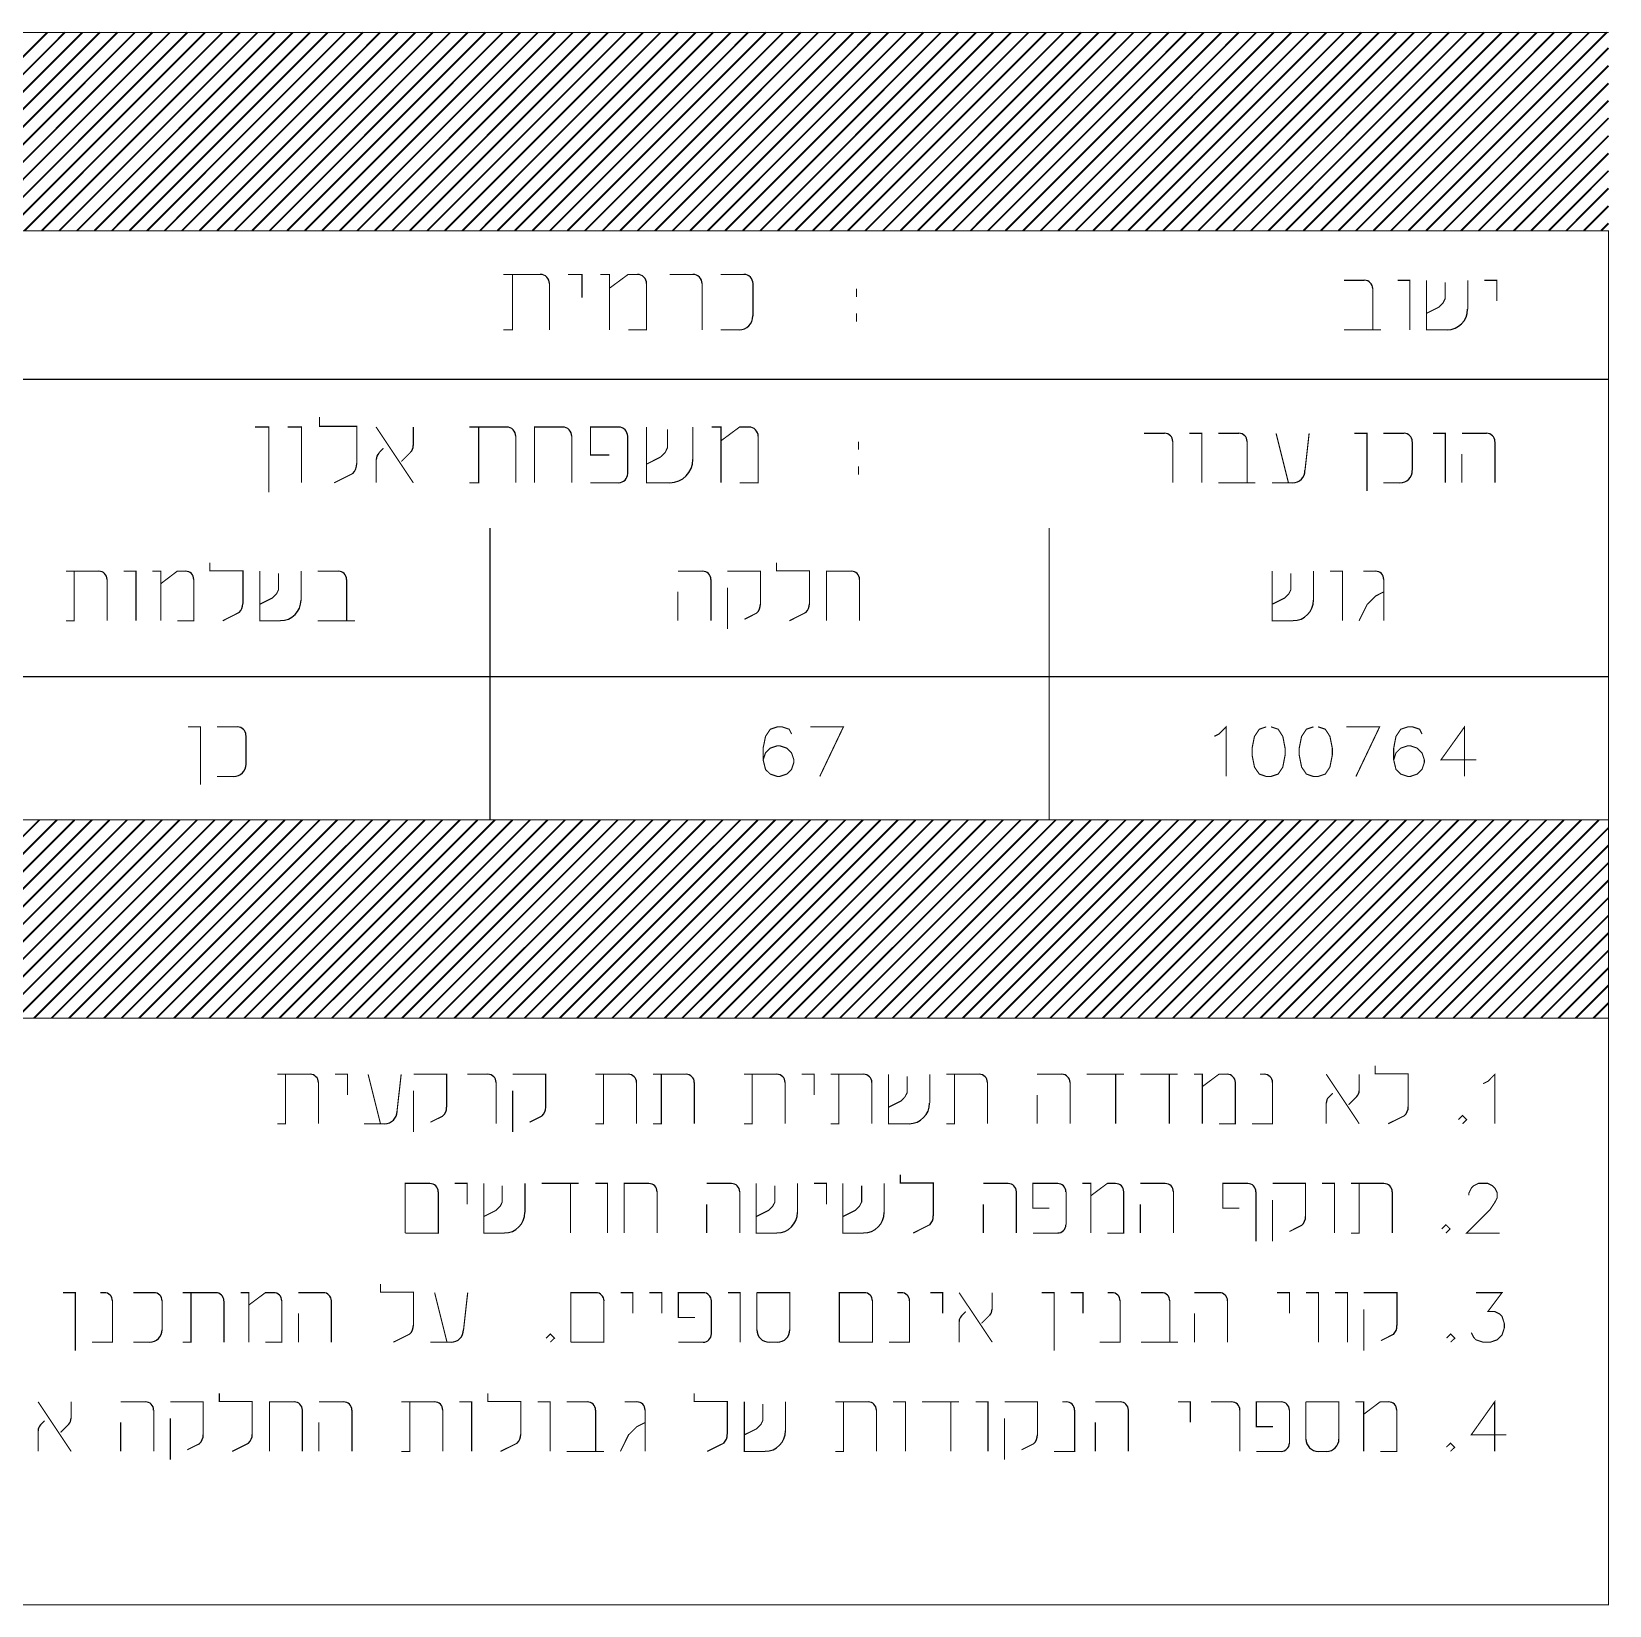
# Model space of a CAD drawing. Extents: x 489 to 720, y 1028 to 1176.
# Drawn here: x 704.29 to 720.23, y 1159.9 to 1175.79 of the extents above; entities that cross this region are included whole.
import ezdxf

# ---------------------------------------------------------------- set-up
doc = ezdxf.new("R2010")
doc.units = 0
doc.header["$MEASUREMENT"] = 0
doc.layers.add('M1280', color=7, linetype='Continuous')

msp = doc.modelspace()

# ---------------------------------------------------------------- linework, layer by layer
at = {"color": 250, "linetype": 'Continuous', "ltscale": 0.045455, "const_width": 0.0112}
for points in [[(709.429, 1173.34), (709.055, 1173.34)], [(709.149, 1173.34), (709.149, 1172.78), (709.055, 1172.78)], [(709.709, 1173.34), (709.85, 1173.34), (709.85, 1173.106)], [(710.036, 1173.34), (710.129, 1173.34), (710.129, 1172.78)], [(710.41, 1173.34), (710.317, 1173.34), (710.129, 1173.201)], [(710.97, 1173.34), (710.737, 1173.34)], [(711.485, 1173.34), (711.251, 1173.34)], [(709.522, 1172.78), (709.522, 1173.247)], [(710.317, 1172.78), (710.503, 1172.78), (710.503, 1173.247)], [(711.065, 1172.78), (711.065, 1173.247)], [(711.578, 1172.92), (711.578, 1173.247)], [(711.251, 1172.78), (711.437, 1172.78)], [(707.577, 1171.429), (707.577, 1171.805), (707.2, 1171.805), (707.2, 1171.899)], [(706.546, 1171.799), (706.688, 1171.799), (706.688, 1171.14)], [(706.876, 1171.799), (707.018, 1171.799), (707.018, 1171.235)], [(707.771, 1171.799), (708.147, 1171.235)], [(708.147, 1171.611), (708.147, 1171.799)], [(709.088, 1171.799), (708.712, 1171.799)], [(708.807, 1171.799), (708.807, 1171.235), (708.712, 1171.235)], [(709.654, 1171.799), (709.371, 1171.799), (709.371, 1171.235)], [(710.219, 1171.799), (709.936, 1171.799), (709.936, 1171.516), (710.125, 1171.516)], [(710.501, 1171.799), (710.501, 1171.235), (710.736, 1171.235)], [(710.501, 1171.423), (710.642, 1171.494), (710.69, 1171.54), (710.713, 1171.588), (710.713, 1171.776)], [(710.971, 1171.47), (710.971, 1171.799)], [(711.16, 1171.799), (711.254, 1171.799), (711.254, 1171.235)], [(711.537, 1171.799), (711.443, 1171.799), (711.254, 1171.659)], [(707.845, 1171.584), (707.799, 1171.537)], [(709.183, 1171.235), (709.183, 1171.705)], [(709.747, 1171.235), (709.747, 1171.705)], [(710.312, 1171.329), (710.312, 1171.705)], [(711.443, 1171.235), (711.63, 1171.235), (711.63, 1171.705)], [(707.771, 1171.47), (707.771, 1171.235)], [(708.026, 1171.451), (708.12, 1171.545)], [(707.347, 1171.235), (707.535, 1171.329)], [(709.936, 1171.235), (710.219, 1171.235)], [(705.872, 1168.77), (705.997, 1168.77), (705.997, 1168.186)], [(706.372, 1168.77), (706.165, 1168.77)], [(711.967, 1168.698), (711.943, 1168.746), (711.871, 1168.77), (711.824, 1168.77), (711.752, 1168.746), (711.704, 1168.674), (711.68, 1168.555), (711.68, 1168.436), (711.704, 1168.34), (711.752, 1168.293), (711.824, 1168.269), (711.847, 1168.269), (711.919, 1168.293), (711.967, 1168.34), (711.991, 1168.412), (711.991, 1168.436), (711.967, 1168.507), (711.919, 1168.555), (711.847, 1168.579), (711.824, 1168.579), (711.752, 1168.555), (711.704, 1168.507), (711.68, 1168.436)], [(712.158, 1168.77), (712.491, 1168.77), (712.252, 1168.269)], [(716.237, 1168.674), (716.285, 1168.698), (716.357, 1168.77), (716.357, 1168.269)], [(716.762, 1168.77), (716.691, 1168.746), (716.643, 1168.674), (716.619, 1168.555), (716.619, 1168.484), (716.643, 1168.364), (716.691, 1168.293), (716.762, 1168.269), (716.81, 1168.269), (716.882, 1168.293), (716.929, 1168.364), (716.952, 1168.484), (716.952, 1168.555), (716.929, 1168.674), (716.882, 1168.746), (716.81, 1168.77)], [(717.238, 1168.77), (717.167, 1168.746), (717.119, 1168.674), (717.095, 1168.555), (717.095, 1168.484), (717.119, 1168.364), (717.167, 1168.293), (717.238, 1168.269), (717.286, 1168.269), (717.358, 1168.293), (717.405, 1168.364), (717.429, 1168.484), (717.429, 1168.555), (717.405, 1168.674), (717.358, 1168.746), (717.286, 1168.77)], [(717.572, 1168.77), (717.907, 1168.77), (717.668, 1168.269)], [(718.335, 1168.698), (718.311, 1168.746), (718.24, 1168.77), (718.192, 1168.77), (718.12, 1168.746), (718.072, 1168.674), (718.049, 1168.555), (718.049, 1168.436), (718.072, 1168.34), (718.12, 1168.293), (718.192, 1168.269), (718.216, 1168.269), (718.287, 1168.293), (718.335, 1168.34), (718.359, 1168.412), (718.359, 1168.436), (718.335, 1168.507), (718.287, 1168.555), (718.216, 1168.579), (718.192, 1168.579), (718.12, 1168.555), (718.072, 1168.507), (718.049, 1168.436)], [(718.765, 1168.269), (718.765, 1168.77), (718.526, 1168.436), (718.884, 1168.436)], [(706.457, 1168.394), (706.457, 1168.686)], [(706.165, 1168.269), (706.332, 1168.269)]]:
    msp.add_lwpolyline(points, dxfattribs=at)
at = {"color": 250, "linetype": 'Continuous', "ltscale": 0.045455}
for centre, radius, start, end in [((709.429, 1173.247), 0.0932, 0.0055, 90), ((710.41, 1173.247), 0.0932, 0.0055, 90), ((710.97, 1173.247), 0.0932, 0.0055, 90), ((711.485, 1173.247), 0.0932, 0.0055, 90), ((711.437, 1172.92), 0.14, 270.0055, 360), ((709.088, 1171.705), 0.0932, 0.0055, 90), ((709.654, 1171.705), 0.0932, 0.0055, 90), ((710.219, 1171.705), 0.0932, 0.0055, 90), ((711.537, 1171.705), 0.0932, 0.0055, 90), ((708.053, 1171.611), 0.0932, 315.0055, 360.0055), ((708.053, 1171.611), 0.0932, 315.0055, 360.0055), ((707.436, 1171.429), 0.141, 315.0055, 360.0055), ((707.865, 1171.47), 0.0932, 135, 180), ((707.865, 1171.47), 0.0932, 135, 180), ((710.736, 1171.47), 0.235, 270.0055, 360), ((710.219, 1171.329), 0.0932, 270.0055, 360), ((706.372, 1168.686), 0.083, 0.0055, 90), ((706.332, 1168.394), 0.125, 270, 360)]:
    msp.add_arc(centre, radius, start, end, dxfattribs=at)
at = {"layer": 'M1280', "color": 7, "linetype": 'Continuous', "ltscale": 0.045455, "const_width": 0.0112}
for points in [[(720.219, 1173.781), (675.028, 1173.781), (675.028, 1175.784), (720.219, 1175.784)], [(720.219, 1172.28), (720.219, 1173.781), (675.028, 1173.781), (675.028, 1172.28)], [(712.624, 1173.197), (712.624, 1173.113)], [(717.754, 1173.28), (717.546, 1173.28)], [(717.838, 1172.78), (717.838, 1173.197)], [(718.088, 1173.28), (718.213, 1173.28), (718.213, 1172.78)], [(718.38, 1173.28), (718.38, 1172.78), (718.588, 1172.78)], [(718.38, 1172.946), (718.505, 1173.009), (718.547, 1173.051), (718.568, 1173.093), (718.568, 1173.26)], [(718.797, 1172.988), (718.797, 1173.28)], [(718.965, 1173.28), (719.09, 1173.28), (719.09, 1173.072)], [(712.624, 1172.946), (712.624, 1172.863)], [(717.546, 1172.78), (717.921, 1172.78)], [(720.219, 1170.778), (720.219, 1172.28), (675.028, 1172.28), (675.028, 1170.778)], [(715.735, 1171.735), (715.526, 1171.735)], [(715.985, 1171.735), (716.11, 1171.735), (716.11, 1171.235)], [(716.486, 1171.735), (716.277, 1171.735)], [(716.861, 1171.735), (716.986, 1171.235)], [(717.153, 1171.36), (717.195, 1171.735)], [(717.653, 1171.735), (717.779, 1171.735), (717.779, 1171.151)], [(718.154, 1171.735), (717.945, 1171.735)], [(718.446, 1171.735), (718.571, 1171.735), (718.571, 1171.235)], [(718.988, 1171.735), (718.738, 1171.735)], [(712.644, 1171.652), (712.644, 1171.569)], [(715.818, 1171.235), (715.818, 1171.652)], [(716.569, 1171.235), (716.569, 1171.652)], [(718.237, 1171.36), (718.237, 1171.652)], [(719.072, 1171.235), (719.072, 1171.652)], [(712.644, 1171.402), (712.644, 1171.318)], [(718.738, 1171.235), (718.738, 1171.527)], [(716.277, 1171.235), (716.652, 1171.235)], [(716.819, 1171.235), (717.028, 1171.235)], [(717.945, 1171.235), (718.112, 1171.235)], [(720.219, 1169.277), (720.219, 1170.971), (720.219, 1169.339)], [(720.219, 1170.971), (720.219, 1169.277)], [(708.921, 1169.277), (708.921, 1170.778)], [(714.57, 1169.277), (714.57, 1170.778)], [(704.97, 1170.343), (704.637, 1170.343)], [(704.72, 1170.343), (704.72, 1169.841), (704.637, 1169.841)], [(705.22, 1170.343), (705.346, 1170.343), (705.346, 1169.841)], [(705.512, 1170.343), (705.596, 1170.343), (705.596, 1169.841)], [(705.846, 1170.343), (705.763, 1170.343), (705.596, 1170.216)], [(706.426, 1170.013), (706.426, 1170.347), (706.092, 1170.347), (706.092, 1170.43)], [(706.597, 1170.343), (706.597, 1169.841), (706.805, 1169.841)], [(706.597, 1170.009), (706.722, 1170.071), (706.765, 1170.113), (706.785, 1170.154), (706.785, 1170.321)], [(707.015, 1170.051), (707.015, 1170.343)], [(707.39, 1170.343), (707.182, 1170.343)], [(711.069, 1170.343), (710.819, 1170.343)], [(711.653, 1170.009), (711.653, 1170.343), (711.32, 1170.343)], [(712.149, 1170.013), (712.149, 1170.347), (711.816, 1170.347), (711.816, 1170.43)], [(712.571, 1170.343), (712.321, 1170.343), (712.321, 1169.841)], [(716.822, 1170.343), (716.822, 1169.841), (717.032, 1169.841)], [(716.822, 1170.009), (716.947, 1170.071), (716.99, 1170.113), (717.01, 1170.154), (717.01, 1170.321)], [(717.24, 1170.051), (717.24, 1170.343)], [(717.407, 1170.343), (717.532, 1170.343), (717.532, 1169.841)], [(717.866, 1170.343), (717.741, 1170.343)], [(705.054, 1169.841), (705.054, 1170.259)], [(705.763, 1169.841), (705.93, 1169.841), (705.93, 1170.259)], [(707.474, 1169.841), (707.474, 1170.259)], [(710.819, 1169.841), (710.819, 1170.134)], [(711.153, 1169.841), (711.153, 1170.259)], [(711.32, 1169.759), (711.32, 1170.176)], [(712.654, 1169.841), (712.654, 1170.259)], [(717.699, 1169.841), (717.783, 1170.009), (717.866, 1170.091), (717.949, 1170.134)], [(717.949, 1169.841), (717.949, 1170.259)], [(706.221, 1169.841), (706.388, 1169.926)], [(707.182, 1169.841), (707.557, 1169.841)], [(711.492, 1169.857), (711.617, 1169.92)], [(711.945, 1169.841), (712.112, 1169.926)], [(695.928, 1167.83), (695.928, 1169.277), (703.286, 1169.277), (708.935, 1169.277), (714.584, 1169.277), (720.219, 1169.277), (720.219, 1167.83)], [(695.928, 1169.277), (703.272, 1169.277), (708.921, 1169.277), (714.57, 1169.277), (720.219, 1169.277)], [(708.921, 1167.83), (708.921, 1169.277)], [(714.57, 1167.83), (714.57, 1169.277)], [(720.219, 1165.828), (675.028, 1165.828), (675.028, 1167.83), (720.219, 1167.83)], [(720.219, 1167.83), (720.219, 1159.902), (675.028, 1159.902), (675.028, 1165.828)], [(695.928, 1167.83), (703.272, 1167.83), (708.921, 1167.83), (714.57, 1167.83), (720.219, 1167.83)], [(718.196, 1164.932), (718.196, 1165.266), (717.863, 1165.266), (717.863, 1165.349)], [(707.105, 1165.261), (706.772, 1165.261)], [(706.855, 1165.261), (706.855, 1164.761), (706.772, 1164.761)], [(707.357, 1165.261), (707.482, 1165.261), (707.482, 1165.053)], [(707.69, 1165.261), (707.815, 1164.761)], [(707.982, 1164.886), (708.024, 1165.261)], [(708.483, 1164.928), (708.483, 1165.261), (708.149, 1165.261)], [(708.9, 1165.261), (708.691, 1165.261)], [(709.484, 1164.928), (709.484, 1165.261), (709.15, 1165.261)], [(710.318, 1165.261), (709.984, 1165.261)], [(710.068, 1165.261), (710.068, 1164.761), (709.984, 1164.761)], [(710.902, 1165.261), (710.568, 1165.261)], [(710.652, 1165.261), (710.652, 1164.761), (710.568, 1164.761)], [(711.819, 1165.261), (711.486, 1165.261)], [(711.569, 1165.261), (711.569, 1164.761), (711.486, 1164.761)], [(712.07, 1165.261), (712.195, 1165.261), (712.195, 1165.053)], [(712.695, 1165.261), (712.362, 1165.261)], [(712.445, 1165.261), (712.445, 1164.761), (712.362, 1164.761)], [(712.946, 1165.261), (712.946, 1164.761), (713.154, 1164.761)], [(712.946, 1164.928), (713.071, 1164.99), (713.112, 1165.032), (713.134, 1165.073), (713.134, 1165.24)], [(713.363, 1164.97), (713.363, 1165.261)], [(713.863, 1165.261), (713.529, 1165.261)], [(713.613, 1165.261), (713.613, 1164.761), (713.529, 1164.761)], [(714.697, 1165.261), (714.447, 1165.261)], [(714.949, 1165.261), (715.324, 1165.261)], [(715.241, 1165.261), (715.241, 1164.761)], [(715.491, 1165.261), (715.866, 1165.261)], [(715.783, 1165.261), (715.783, 1164.761)], [(716.033, 1165.261), (716.116, 1165.261), (716.116, 1164.761)], [(716.367, 1165.261), (716.283, 1165.261), (716.116, 1165.136)], [(716.742, 1165.261), (716.7, 1165.261)], [(717.368, 1165.261), (717.701, 1164.761)], [(717.701, 1165.095), (717.701, 1165.261)], [(718.953, 1165.166), (719.001, 1165.19), (719.071, 1165.261), (719.071, 1164.761)], [(707.19, 1164.761), (707.19, 1165.178)], [(708.149, 1164.678), (708.149, 1165.095)], [(708.983, 1164.761), (708.983, 1165.178)], [(709.15, 1164.678), (709.15, 1165.095)], [(710.401, 1164.761), (710.401, 1165.178)], [(710.985, 1164.761), (710.985, 1165.178)], [(711.903, 1164.761), (711.903, 1165.178)], [(712.779, 1164.761), (712.779, 1165.178)], [(713.947, 1164.761), (713.947, 1165.178)], [(714.447, 1164.761), (714.447, 1165.053)], [(714.782, 1164.761), (714.782, 1165.178)], [(716.283, 1164.761), (716.45, 1164.761), (716.45, 1165.178)], [(716.617, 1164.761), (716.825, 1164.761), (716.825, 1165.178)], [(717.434, 1165.07), (717.392, 1165.028)], [(717.593, 1164.952), (717.677, 1165.036)], [(717.368, 1164.97), (717.368, 1164.761)], [(707.649, 1164.761), (707.857, 1164.761)], [(708.32, 1164.777), (708.445, 1164.839)], [(709.321, 1164.777), (709.446, 1164.839)], [(717.993, 1164.761), (718.16, 1164.844)], [(718.702, 1164.803), (718.744, 1164.844), (718.786, 1164.803), (718.744, 1164.761)], [(713.399, 1163.83), (713.399, 1164.163), (713.066, 1164.163), (713.066, 1164.247)], [(708.315, 1164.159), (708.065, 1164.159), (708.065, 1163.657)], [(708.065, 1163.657), (708.399, 1163.657), (708.399, 1164.074)], [(708.566, 1164.159), (708.691, 1164.159), (708.691, 1163.949)], [(708.858, 1164.159), (708.858, 1163.657), (709.066, 1163.657)], [(708.858, 1163.824), (708.983, 1163.887), (709.025, 1163.929), (709.045, 1163.971), (709.045, 1164.137)], [(709.275, 1163.866), (709.275, 1164.159)], [(709.442, 1164.159), (709.817, 1164.159)], [(709.734, 1164.159), (709.734, 1163.657)], [(709.984, 1164.159), (710.109, 1164.159), (710.109, 1163.657)], [(710.526, 1164.159), (710.276, 1164.159), (710.276, 1163.657)], [(710.609, 1163.657), (710.609, 1164.074)], [(711.36, 1164.159), (711.11, 1164.159)], [(711.444, 1163.657), (711.444, 1164.074)], [(711.61, 1164.159), (711.61, 1163.657), (711.819, 1163.657)], [(711.61, 1163.824), (711.736, 1163.887), (711.777, 1163.929), (711.799, 1163.971), (711.799, 1164.137)], [(712.028, 1163.866), (712.028, 1164.159)], [(712.194, 1164.159), (712.319, 1164.159), (712.319, 1163.949)], [(712.486, 1164.159), (712.486, 1163.657), (712.695, 1163.657)], [(712.486, 1163.824), (712.611, 1163.887), (712.653, 1163.929), (712.675, 1163.971), (712.675, 1164.137)], [(712.903, 1163.866), (712.903, 1164.159)], [(714.155, 1164.159), (713.904, 1164.159)], [(714.238, 1163.657), (714.238, 1164.074)], [(714.655, 1164.159), (714.405, 1164.159), (714.405, 1163.909), (714.572, 1163.909)], [(714.74, 1163.741), (714.74, 1164.074)], [(714.905, 1164.159), (714.99, 1164.159), (714.99, 1163.657)], [(715.24, 1164.159), (715.157, 1164.159), (714.99, 1164.034)], [(715.157, 1163.657), (715.322, 1163.657), (715.322, 1164.074)], [(715.741, 1164.159), (715.49, 1164.159)], [(715.824, 1163.657), (715.824, 1164.074)], [(716.575, 1164.159), (716.324, 1164.159), (716.324, 1163.909), (716.491, 1163.909)], [(716.658, 1163.574), (716.658, 1164.074)], [(717.159, 1163.824), (717.159, 1164.159), (716.825, 1164.159)], [(717.325, 1164.159), (717.451, 1164.159), (717.451, 1163.657)], [(717.951, 1164.159), (717.617, 1164.159)], [(717.701, 1164.159), (717.701, 1163.657), (717.617, 1163.657)], [(718.035, 1163.657), (718.035, 1164.074)], [(718.809, 1164.039), (718.809, 1164.063), (718.833, 1164.111), (718.857, 1164.135), (718.904, 1164.159), (719, 1164.159), (719.047, 1164.135), (719.071, 1164.111), (719.095, 1164.063), (719.095, 1164.015), (719.071, 1163.968), (719.024, 1163.896), (718.785, 1163.657), (719.119, 1163.657)], [(711.11, 1163.657), (711.11, 1163.949)], [(713.904, 1163.657), (713.904, 1163.949)], [(715.49, 1163.657), (715.49, 1163.949)], [(716.825, 1163.574), (716.825, 1163.991)], [(713.195, 1163.657), (713.362, 1163.741)], [(714.405, 1163.657), (714.655, 1163.657)], [(716.996, 1163.673), (717.121, 1163.736)], [(718.535, 1163.699), (718.577, 1163.741), (718.618, 1163.699), (718.577, 1163.657)], [(708.149, 1162.727), (708.149, 1163.061), (707.815, 1163.061), (707.815, 1163.144)], [(704.608, 1163.055), (704.733, 1163.055), (704.733, 1162.471)], [(704.9, 1162.555), (705.109, 1162.555), (705.109, 1162.972)], [(705.025, 1163.055), (704.984, 1163.055)], [(705.526, 1163.055), (705.317, 1163.055)], [(705.609, 1162.68), (705.609, 1162.972)], [(706.151, 1163.055), (705.818, 1163.055)], [(705.901, 1163.055), (705.901, 1162.555), (705.818, 1162.555)], [(706.235, 1162.555), (706.235, 1162.972)], [(706.402, 1163.055), (706.485, 1163.055), (706.485, 1162.555)], [(706.735, 1163.055), (706.652, 1163.055), (706.485, 1162.93)], [(706.652, 1162.555), (706.819, 1162.555), (706.819, 1162.972)], [(707.236, 1163.055), (706.986, 1163.055)], [(707.319, 1162.555), (707.319, 1162.972)], [(708.362, 1163.055), (708.487, 1162.555)], [(708.654, 1162.68), (708.696, 1163.055)], [(709.99, 1163.055), (709.738, 1163.055), (709.738, 1162.555)], [(709.738, 1162.555), (710.072, 1162.555), (710.072, 1162.972)], [(710.24, 1163.055), (710.365, 1163.055), (710.365, 1162.847)], [(710.532, 1163.055), (710.657, 1163.055), (710.657, 1162.847)], [(711.074, 1163.055), (710.824, 1163.055), (710.824, 1162.805), (710.991, 1162.805)], [(711.157, 1162.638), (711.157, 1162.972)], [(711.324, 1163.055), (711.449, 1163.055), (711.449, 1162.555)], [(711.616, 1163.055), (711.616, 1162.68)], [(711.95, 1162.68), (711.95, 1163.055), (711.616, 1163.055)], [(712.701, 1163.055), (712.45, 1163.055), (712.45, 1162.555)], [(712.45, 1162.555), (712.784, 1162.555), (712.784, 1162.972)], [(712.951, 1162.555), (713.159, 1162.555), (713.159, 1162.972)], [(713.076, 1163.055), (713.034, 1163.055)], [(713.368, 1163.055), (713.493, 1163.055), (713.493, 1162.847)], [(713.66, 1163.055), (713.994, 1162.555)], [(713.994, 1162.888), (713.994, 1163.055)], [(714.494, 1163.055), (714.619, 1163.055), (714.619, 1162.471)], [(714.786, 1163.055), (714.911, 1163.055), (714.911, 1162.847)], [(715.078, 1162.555), (715.287, 1162.555), (715.287, 1162.972)], [(715.203, 1163.055), (715.161, 1163.055)], [(715.704, 1163.055), (715.495, 1163.055)], [(715.787, 1162.555), (715.787, 1162.972)], [(716.288, 1163.055), (716.037, 1163.055)], [(716.371, 1162.555), (716.371, 1162.972)], [(716.872, 1163.055), (716.997, 1163.055), (716.997, 1162.847)], [(717.163, 1163.055), (717.29, 1163.055), (717.29, 1162.555)], [(717.455, 1163.055), (717.582, 1163.055), (717.582, 1162.555)], [(718.082, 1162.722), (718.082, 1163.055), (717.747, 1163.055)], [(718.88, 1163.055), (719.143, 1163.055), (719, 1162.864), (719.071, 1162.864), (719.119, 1162.84), (719.143, 1162.816), (719.166, 1162.745), (719.166, 1162.698), (719.143, 1162.627), (719.095, 1162.579), (719.024, 1162.555), (718.952, 1162.555), (718.88, 1162.579), (718.857, 1162.603), (718.833, 1162.651)], [(706.986, 1162.555), (706.986, 1162.847)], [(713.726, 1162.864), (713.684, 1162.822)], [(713.886, 1162.746), (713.969, 1162.829)], [(716.037, 1162.555), (716.037, 1162.847)], [(717.747, 1162.471), (717.747, 1162.888)], [(707.945, 1162.555), (708.112, 1162.638)], [(709.488, 1162.596), (709.53, 1162.638), (709.572, 1162.596), (709.53, 1162.555)], [(713.66, 1162.763), (713.66, 1162.555)], [(718.583, 1162.596), (718.624, 1162.638), (718.666, 1162.596), (718.624, 1162.555)], [(705.317, 1162.555), (705.484, 1162.555)], [(708.32, 1162.555), (708.529, 1162.555)], [(710.824, 1162.555), (711.074, 1162.555)], [(711.741, 1162.555), (711.825, 1162.555)], [(715.495, 1162.555), (715.871, 1162.555)], [(717.92, 1162.571), (718.045, 1162.634)], [(706.52, 1161.623), (706.52, 1161.957), (706.187, 1161.957), (706.187, 1162.04)], [(709.232, 1161.623), (709.232, 1161.957), (708.899, 1161.957), (708.899, 1162.04)], [(711.318, 1161.623), (711.318, 1161.957), (710.984, 1161.957), (710.984, 1162.04)], [(704.357, 1161.953), (704.691, 1161.452)], [(704.691, 1161.786), (704.691, 1161.953)], [(705.441, 1161.953), (705.191, 1161.953)], [(705.525, 1161.452), (705.525, 1161.869)], [(706.025, 1161.619), (706.025, 1161.953), (705.692, 1161.953)], [(706.943, 1161.953), (706.693, 1161.953), (706.693, 1161.452)], [(707.026, 1161.452), (707.026, 1161.869)], [(707.443, 1161.953), (707.193, 1161.953)], [(707.527, 1161.452), (707.527, 1161.869)], [(708.361, 1161.953), (708.027, 1161.953)], [(708.111, 1161.953), (708.111, 1161.452), (708.027, 1161.452)], [(708.444, 1161.452), (708.444, 1161.869)], [(708.611, 1161.953), (708.736, 1161.953), (708.736, 1161.452)], [(709.404, 1161.953), (709.529, 1161.953), (709.529, 1161.452)], [(709.904, 1161.953), (709.696, 1161.953)], [(709.988, 1161.452), (709.988, 1161.869)], [(710.405, 1161.953), (710.28, 1161.953)], [(710.488, 1161.452), (710.488, 1161.869)], [(711.49, 1161.953), (711.49, 1161.452), (711.699, 1161.452)], [(711.49, 1161.619), (711.615, 1161.681), (711.657, 1161.723), (711.677, 1161.764), (711.677, 1161.931)], [(711.907, 1161.661), (711.907, 1161.953)], [(712.741, 1161.953), (712.408, 1161.953)], [(712.491, 1161.953), (712.491, 1161.452), (712.408, 1161.452)], [(712.825, 1161.452), (712.825, 1161.869)], [(712.992, 1161.953), (713.117, 1161.953), (713.117, 1161.452)], [(713.284, 1161.953), (713.659, 1161.953)], [(713.575, 1161.953), (713.575, 1161.452)], [(713.826, 1161.953), (713.951, 1161.953), (713.951, 1161.452)], [(714.451, 1161.619), (714.451, 1161.953), (714.118, 1161.953)], [(714.618, 1161.452), (714.827, 1161.452), (714.827, 1161.869)], [(714.743, 1161.953), (714.702, 1161.953)], [(715.286, 1161.953), (715.035, 1161.953)], [(715.369, 1161.452), (715.369, 1161.869)], [(715.869, 1161.953), (715.995, 1161.953), (715.995, 1161.744)], [(716.412, 1161.953), (716.203, 1161.953)], [(716.495, 1161.452), (716.495, 1161.869)], [(716.912, 1161.953), (716.662, 1161.953), (716.662, 1161.702), (716.829, 1161.702)], [(716.996, 1161.535), (716.996, 1161.869)], [(717.162, 1161.953), (717.162, 1161.577)], [(717.496, 1161.577), (717.496, 1161.953), (717.162, 1161.953)], [(717.663, 1161.953), (717.746, 1161.953), (717.746, 1161.452)], [(717.997, 1161.953), (717.913, 1161.953), (717.746, 1161.827)], [(717.913, 1161.452), (718.08, 1161.452), (718.08, 1161.869)], [(719.069, 1161.452), (719.069, 1161.953), (718.832, 1161.619), (719.188, 1161.619)], [(704.422, 1161.761), (704.38, 1161.719)], [(704.583, 1161.643), (704.666, 1161.727)], [(705.191, 1161.452), (705.191, 1161.744)], [(705.692, 1161.369), (705.692, 1161.786)], [(707.193, 1161.452), (707.193, 1161.744)], [(710.238, 1161.452), (710.321, 1161.619), (710.405, 1161.702), (710.488, 1161.744)], [(714.118, 1161.369), (714.118, 1161.786)], [(715.035, 1161.452), (715.035, 1161.744)], [(704.357, 1161.661), (704.357, 1161.452)], [(705.863, 1161.468), (705.988, 1161.53)], [(706.317, 1161.452), (706.484, 1161.535)], [(709.028, 1161.452), (709.195, 1161.535)], [(711.115, 1161.452), (711.282, 1161.535)], [(714.29, 1161.468), (714.415, 1161.53)], [(718.58, 1161.494), (718.622, 1161.535), (718.665, 1161.494), (718.622, 1161.452)], [(709.696, 1161.452), (710.071, 1161.452)], [(716.662, 1161.452), (716.912, 1161.452)], [(717.288, 1161.452), (717.371, 1161.452)]]:
    msp.add_lwpolyline(points, dxfattribs=at)
at = {"layer": 'M1280', "color": 8, "linetype": 'Continuous', "ltscale": 0.045455, "const_width": 0.0182}
for points in [[(702.447, 1173.781), (704.45, 1175.784)], [(702.625, 1173.781), (704.627, 1175.784)], [(702.802, 1173.781), (704.804, 1175.784)], [(702.978, 1173.781), (704.98, 1175.784)], [(703.155, 1173.781), (705.158, 1175.784)], [(703.333, 1173.781), (705.335, 1175.784)], [(703.51, 1173.781), (705.512, 1175.784)], [(703.686, 1173.781), (705.688, 1175.784)], [(703.863, 1173.781), (705.866, 1175.784)], [(704.041, 1173.781), (706.043, 1175.784)], [(704.218, 1173.781), (706.22, 1175.784)], [(704.394, 1173.781), (706.396, 1175.784)], [(704.571, 1173.781), (706.574, 1175.784)], [(704.749, 1173.781), (706.751, 1175.784)], [(704.926, 1173.781), (706.928, 1175.784)], [(705.102, 1173.781), (707.104, 1175.784)], [(705.279, 1173.781), (707.282, 1175.784)], [(705.457, 1173.781), (707.459, 1175.784)], [(705.634, 1173.781), (707.636, 1175.784)], [(705.81, 1173.781), (707.812, 1175.784)], [(705.987, 1173.781), (707.99, 1175.784)], [(706.165, 1173.781), (708.167, 1175.784)], [(706.342, 1173.781), (708.344, 1175.784)], [(706.518, 1173.781), (708.52, 1175.784)], [(706.695, 1173.781), (708.697, 1175.784)], [(706.872, 1173.781), (708.875, 1175.784)], [(707.05, 1173.781), (709.052, 1175.784)], [(707.226, 1173.781), (709.228, 1175.784)], [(707.403, 1173.781), (709.405, 1175.784)], [(707.58, 1173.781), (709.583, 1175.784)], [(707.757, 1173.781), (709.759, 1175.784)], [(707.934, 1173.781), (709.936, 1175.784)], [(708.111, 1173.781), (710.113, 1175.784)], [(708.288, 1173.781), (710.291, 1175.784)], [(708.465, 1173.781), (710.467, 1175.784)], [(708.642, 1173.781), (710.644, 1175.784)], [(708.819, 1173.781), (710.821, 1175.784)], [(708.996, 1173.781), (710.999, 1175.784)], [(709.172, 1173.781), (711.175, 1175.784)], [(709.35, 1173.781), (711.352, 1175.784)], [(709.527, 1173.781), (711.529, 1175.784)], [(709.704, 1173.781), (711.707, 1175.784)], [(709.88, 1173.781), (711.883, 1175.784)], [(710.058, 1173.781), (712.06, 1175.784)], [(710.235, 1173.781), (712.237, 1175.784)], [(710.412, 1173.781), (712.415, 1175.784)], [(710.588, 1173.781), (712.591, 1175.784)], [(710.766, 1173.781), (712.768, 1175.784)], [(710.943, 1173.781), (712.945, 1175.784)], [(711.12, 1173.781), (713.122, 1175.784)], [(711.296, 1173.781), (713.299, 1175.784)], [(711.474, 1173.781), (713.476, 1175.784)], [(711.651, 1173.781), (713.653, 1175.784)], [(711.828, 1173.781), (713.83, 1175.784)], [(712.004, 1173.781), (714.007, 1175.784)], [(712.182, 1173.781), (714.184, 1175.784)], [(712.359, 1173.781), (714.361, 1175.784)], [(712.535, 1173.781), (714.537, 1175.784)], [(712.712, 1173.781), (714.715, 1175.784)], [(712.89, 1173.781), (714.892, 1175.784)], [(713.067, 1173.781), (715.069, 1175.784)], [(713.243, 1173.781), (715.245, 1175.784)], [(713.42, 1173.781), (715.422, 1175.784)], [(713.597, 1173.781), (715.6, 1175.784)], [(713.775, 1173.781), (715.777, 1175.784)], [(713.951, 1173.781), (715.953, 1175.784)], [(714.128, 1173.781), (716.13, 1175.784)], [(714.305, 1173.781), (716.308, 1175.784)], [(714.483, 1173.781), (716.485, 1175.784)], [(714.659, 1173.781), (716.661, 1175.784)], [(714.836, 1173.781), (716.838, 1175.784)], [(715.013, 1173.781), (717.016, 1175.784)], [(715.191, 1173.781), (717.193, 1175.784)], [(715.367, 1173.781), (717.369, 1175.784)], [(715.544, 1173.781), (717.546, 1175.784)], [(715.721, 1173.781), (717.724, 1175.784)], [(715.899, 1173.781), (717.901, 1175.784)], [(716.075, 1173.781), (718.077, 1175.784)], [(716.252, 1173.781), (718.254, 1175.784)], [(716.429, 1173.781), (718.432, 1175.784)], [(716.607, 1173.781), (718.609, 1175.784)], [(716.783, 1173.781), (718.785, 1175.784)], [(716.96, 1173.781), (718.962, 1175.784)], [(717.137, 1173.781), (719.14, 1175.784)], [(717.313, 1173.781), (719.316, 1175.784)], [(717.491, 1173.781), (719.493, 1175.784)], [(717.668, 1173.781), (719.67, 1175.784)], [(717.845, 1173.781), (719.847, 1175.784)], [(718.021, 1173.781), (720.024, 1175.784)], [(718.199, 1173.781), (720.201, 1175.784)], [(718.376, 1173.781), (720.219, 1175.626)], [(718.553, 1173.781), (720.219, 1175.448)], [(718.729, 1173.781), (720.219, 1175.271)], [(718.907, 1173.781), (720.219, 1175.094)], [(719.084, 1173.781), (720.219, 1174.918)], [(719.261, 1173.781), (720.219, 1174.74)], [(719.437, 1173.781), (720.219, 1174.563)], [(719.615, 1173.781), (720.219, 1174.386)], [(719.792, 1173.781), (720.219, 1174.21)], [(719.969, 1173.781), (720.219, 1174.032)], [(720.145, 1173.781), (720.219, 1173.855)], [(702.368, 1165.828), (704.37, 1167.83)], [(702.545, 1165.828), (704.547, 1167.83)], [(702.722, 1165.828), (704.725, 1167.83)], [(702.899, 1165.828), (704.901, 1167.83)], [(703.076, 1165.828), (705.078, 1167.83)], [(703.253, 1165.828), (705.255, 1167.83)], [(703.43, 1165.828), (705.433, 1167.83)], [(703.607, 1165.828), (705.609, 1167.83)], [(703.784, 1165.828), (705.786, 1167.83)], [(703.961, 1165.828), (705.963, 1167.83)], [(704.138, 1165.828), (706.141, 1167.83)], [(704.315, 1165.828), (706.317, 1167.83)], [(704.492, 1165.828), (706.494, 1167.83)], [(704.669, 1165.828), (706.671, 1167.83)], [(704.846, 1165.828), (706.849, 1167.83)], [(705.022, 1165.828), (707.025, 1167.83)], [(705.2, 1165.828), (707.202, 1167.83)], [(705.377, 1165.828), (707.379, 1167.83)], [(705.553, 1165.828), (707.555, 1167.83)], [(705.73, 1165.828), (707.733, 1167.83)], [(705.908, 1165.828), (707.91, 1167.83)], [(706.085, 1165.828), (708.087, 1167.83)], [(706.261, 1165.828), (708.263, 1167.83)], [(706.438, 1165.828), (708.441, 1167.83)], [(706.616, 1165.828), (708.618, 1167.83)], [(706.793, 1165.828), (708.795, 1167.83)], [(706.969, 1165.828), (708.971, 1167.83)], [(707.146, 1165.828), (709.149, 1167.83)], [(707.324, 1165.828), (709.326, 1167.83)], [(707.501, 1165.828), (709.503, 1167.83)], [(707.677, 1165.828), (709.679, 1167.83)], [(707.854, 1165.828), (709.857, 1167.83)], [(708.032, 1165.828), (710.034, 1167.83)], [(708.209, 1165.828), (710.211, 1167.83)], [(708.385, 1165.828), (710.387, 1167.83)], [(708.562, 1165.828), (710.565, 1167.83)], [(708.74, 1165.828), (710.742, 1167.83)], [(708.917, 1165.828), (710.919, 1167.83)], [(709.093, 1165.828), (711.095, 1167.83)], [(709.27, 1165.828), (711.272, 1167.83)], [(709.447, 1165.828), (711.45, 1167.83)], [(709.625, 1165.828), (711.627, 1167.83)], [(709.801, 1165.828), (711.803, 1167.83)], [(709.978, 1165.828), (711.98, 1167.83)], [(710.155, 1165.828), (712.158, 1167.83)], [(710.332, 1165.828), (712.334, 1167.83)], [(710.509, 1165.828), (712.511, 1167.83)], [(710.686, 1165.828), (712.688, 1167.83)], [(710.863, 1165.828), (712.866, 1167.83)], [(711.04, 1165.828), (713.042, 1167.83)], [(711.217, 1165.828), (713.219, 1167.83)], [(711.394, 1165.828), (713.396, 1167.83)], [(711.571, 1165.828), (713.574, 1167.83)], [(711.747, 1165.828), (713.75, 1167.83)], [(711.925, 1165.828), (713.927, 1167.83)], [(712.102, 1165.828), (714.104, 1167.83)], [(712.279, 1165.828), (714.282, 1167.83)], [(712.455, 1165.828), (714.458, 1167.83)], [(712.633, 1165.828), (714.635, 1167.83)], [(712.81, 1165.828), (714.812, 1167.83)], [(712.987, 1165.828), (714.99, 1167.83)], [(713.163, 1165.828), (715.166, 1167.83)], [(713.341, 1165.828), (715.343, 1167.83)], [(713.518, 1165.828), (715.52, 1167.83)], [(713.695, 1165.828), (715.697, 1167.83)], [(713.871, 1165.828), (715.874, 1167.83)], [(714.049, 1165.828), (716.051, 1167.83)], [(714.226, 1165.828), (716.228, 1167.83)], [(714.403, 1165.828), (716.405, 1167.83)], [(714.579, 1165.828), (716.582, 1167.83)], [(714.757, 1165.828), (716.759, 1167.83)], [(714.934, 1165.828), (716.936, 1167.83)], [(715.11, 1165.828), (717.112, 1167.83)], [(715.287, 1165.828), (717.29, 1167.83)], [(715.465, 1165.828), (717.467, 1167.83)], [(715.642, 1165.828), (717.644, 1167.83)], [(715.818, 1165.828), (717.82, 1167.83)], [(715.995, 1165.828), (717.997, 1167.83)], [(716.172, 1165.828), (718.175, 1167.83)], [(716.35, 1165.828), (718.352, 1167.83)], [(716.526, 1165.828), (718.528, 1167.83)], [(716.703, 1165.828), (718.705, 1167.83)], [(716.88, 1165.828), (718.883, 1167.83)], [(717.058, 1165.828), (719.06, 1167.83)], [(717.234, 1165.828), (719.236, 1167.83)], [(717.411, 1165.828), (719.413, 1167.83)], [(717.588, 1165.828), (719.591, 1167.83)], [(717.766, 1165.828), (719.768, 1167.83)], [(717.942, 1165.828), (719.944, 1167.83)], [(718.119, 1165.828), (720.121, 1167.83)], [(718.296, 1165.828), (720.219, 1167.751)], [(718.474, 1165.828), (720.219, 1167.573)], [(718.65, 1165.828), (720.219, 1167.397)], [(718.827, 1165.828), (720.219, 1167.22)], [(719.004, 1165.828), (720.219, 1167.043)], [(719.182, 1165.828), (720.219, 1166.865)], [(719.358, 1165.828), (720.219, 1166.689)], [(719.535, 1165.828), (720.219, 1166.512)], [(719.712, 1165.828), (720.219, 1166.335)], [(719.888, 1165.828), (720.219, 1166.159)], [(720.066, 1165.828), (720.219, 1165.981)]]:
    msp.add_lwpolyline(points, dxfattribs=at)
at = {"layer": 'M1280', "color": 7, "linetype": 'Continuous', "ltscale": 0.045455}
for centre, radius, start, end in [((717.754, 1173.197), 0.083, 0.0055, 90), ((718.588, 1172.988), 0.208, 270, 360), ((715.735, 1171.652), 0.083, 0.0055, 90), ((716.486, 1171.652), 0.083, 0.0055, 90), ((718.154, 1171.652), 0.083, 0.0055, 90), ((718.988, 1171.652), 0.083, 0.0055, 90), ((717.028, 1171.36), 0.125, 270, 360), ((718.112, 1171.36), 0.125, 270, 360), ((704.97, 1170.259), 0.083, 0.0055, 90), ((705.846, 1170.259), 0.083, 0.0055, 90), ((707.39, 1170.259), 0.083, 0.0055, 90), ((711.069, 1170.259), 0.083, 0.0055, 90), ((712.571, 1170.259), 0.083, 0.0055, 90), ((717.866, 1170.259), 0.083, 0.0055, 90), ((706.3, 1170.013), 0.125, 315.0055, 360.0055), ((706.805, 1170.051), 0.208, 270, 360), ((711.528, 1170.009), 0.125, 315.0055, 360.0055), ((711.528, 1170.009), 0.125, 315.0055, 360.0055), ((712.024, 1170.013), 0.125, 315.0055, 360.0055), ((717.032, 1170.051), 0.208, 270, 360), ((707.105, 1165.178), 0.083, 0.0055, 90), ((708.9, 1165.178), 0.083, 0.0055, 90), ((710.318, 1165.178), 0.083, 0.0055, 90), ((710.902, 1165.178), 0.083, 0.0055, 90), ((711.819, 1165.178), 0.083, 0.0055, 90), ((712.695, 1165.178), 0.083, 0.0055, 90), ((713.863, 1165.178), 0.083, 0.0055, 90), ((714.697, 1165.178), 0.083, 0.0055, 90), ((716.367, 1165.178), 0.083, 0.0055, 90), ((716.742, 1165.178), 0.083, 0.0055, 90), ((717.618, 1165.095), 0.083, 315.0055, 360.0055), ((717.618, 1165.095), 0.083, 315.0055, 360.0055), ((707.857, 1164.886), 0.125, 270, 360), ((708.358, 1164.928), 0.125, 315.0055, 360.0055), ((708.358, 1164.928), 0.125, 315.0055, 360.0055), ((709.359, 1164.928), 0.125, 315.0055, 360.0055), ((709.359, 1164.928), 0.125, 315.0055, 360.0055), ((713.154, 1164.97), 0.208, 270, 360), ((717.451, 1164.97), 0.083, 135, 180), ((717.451, 1164.97), 0.083, 135, 180), ((718.071, 1164.932), 0.125, 315.0055, 360.0055), ((708.315, 1164.074), 0.083, 0.0055, 90), ((710.526, 1164.074), 0.083, 0.0055, 90), ((711.36, 1164.074), 0.083, 0.0055, 90), ((714.155, 1164.074), 0.083, 0.0055, 90), ((714.655, 1164.074), 0.083, 0.0055, 90), ((715.24, 1164.074), 0.083, 0.0055, 90), ((715.741, 1164.074), 0.083, 0.0055, 90), ((716.575, 1164.074), 0.083, 0.0055, 90), ((717.951, 1164.074), 0.083, 0.0055, 90), ((709.066, 1163.866), 0.208, 270, 360), ((711.819, 1163.866), 0.208, 270, 360), ((712.695, 1163.866), 0.208, 270, 360), ((713.274, 1163.83), 0.125, 315.0055, 360.0055), ((717.034, 1163.824), 0.125, 315.0055, 360.0055), ((717.034, 1163.824), 0.125, 315.0055, 360.0055), ((714.655, 1163.741), 0.083, 270, 360), ((705.025, 1162.972), 0.083, 0.0055, 90), ((705.526, 1162.972), 0.083, 0.0055, 90), ((706.151, 1162.972), 0.083, 0.0055, 90), ((706.735, 1162.972), 0.083, 0.0055, 90), ((707.236, 1162.972), 0.083, 0.0055, 90), ((709.99, 1162.972), 0.083, 0.0055, 90), ((711.074, 1162.972), 0.083, 0.0055, 90), ((712.701, 1162.972), 0.083, 0.0055, 90), ((713.076, 1162.972), 0.083, 0.0055, 90), ((715.203, 1162.972), 0.083, 0.0055, 90), ((715.704, 1162.972), 0.083, 0.0055, 90), ((716.288, 1162.972), 0.083, 0.0055, 90), ((713.743, 1162.763), 0.083, 135, 180), ((713.743, 1162.763), 0.083, 135, 180), ((713.91, 1162.888), 0.083, 315.0055, 360.0055), ((713.91, 1162.888), 0.083, 315.0055, 360.0055), ((705.484, 1162.68), 0.125, 270, 360), ((708.024, 1162.727), 0.125, 315.0055, 360.0055), ((708.529, 1162.68), 0.125, 270, 360), ((711.741, 1162.68), 0.125, 180, 270), ((711.825, 1162.68), 0.125, 270, 360), ((717.957, 1162.722), 0.125, 315.0055, 360.0055), ((717.957, 1162.722), 0.125, 315.0055, 360.0055), ((711.074, 1162.638), 0.083, 270, 360), ((705.441, 1161.869), 0.083, 0.0055, 90), ((706.943, 1161.869), 0.083, 0.0055, 90), ((707.443, 1161.869), 0.083, 0.0055, 90), ((708.361, 1161.869), 0.083, 0.0055, 90), ((709.904, 1161.869), 0.083, 0.0055, 90), ((710.405, 1161.869), 0.083, 0.0055, 90), ((712.741, 1161.869), 0.083, 0.0055, 90), ((714.743, 1161.869), 0.083, 0.0055, 90), ((715.286, 1161.869), 0.083, 0.0055, 90), ((716.412, 1161.869), 0.083, 0.0055, 90), ((716.912, 1161.869), 0.083, 0.0055, 90), ((717.997, 1161.869), 0.083, 0.0055, 90), ((704.44, 1161.661), 0.083, 135, 180), ((704.44, 1161.661), 0.083, 135, 180), ((704.607, 1161.786), 0.083, 315.0055, 360.0055), ((704.607, 1161.786), 0.083, 315.0055, 360.0055), ((705.9, 1161.619), 0.125, 315.0055, 360.0055), ((705.9, 1161.619), 0.125, 315.0055, 360.0055), ((706.395, 1161.623), 0.125, 315.0055, 360.0055), ((709.107, 1161.623), 0.125, 315.0055, 360.0055), ((711.193, 1161.623), 0.125, 315.0055, 360.0055), ((711.699, 1161.661), 0.208, 270, 360), ((714.326, 1161.619), 0.125, 315.0055, 360.0055), ((714.326, 1161.619), 0.125, 315.0055, 360.0055), ((716.912, 1161.535), 0.083, 270, 360), ((717.288, 1161.577), 0.125, 180, 270), ((717.371, 1161.577), 0.125, 270, 360)]:
    msp.add_arc(centre, radius, start, end, dxfattribs=at)

doc.saveas('drawing.dxf')
